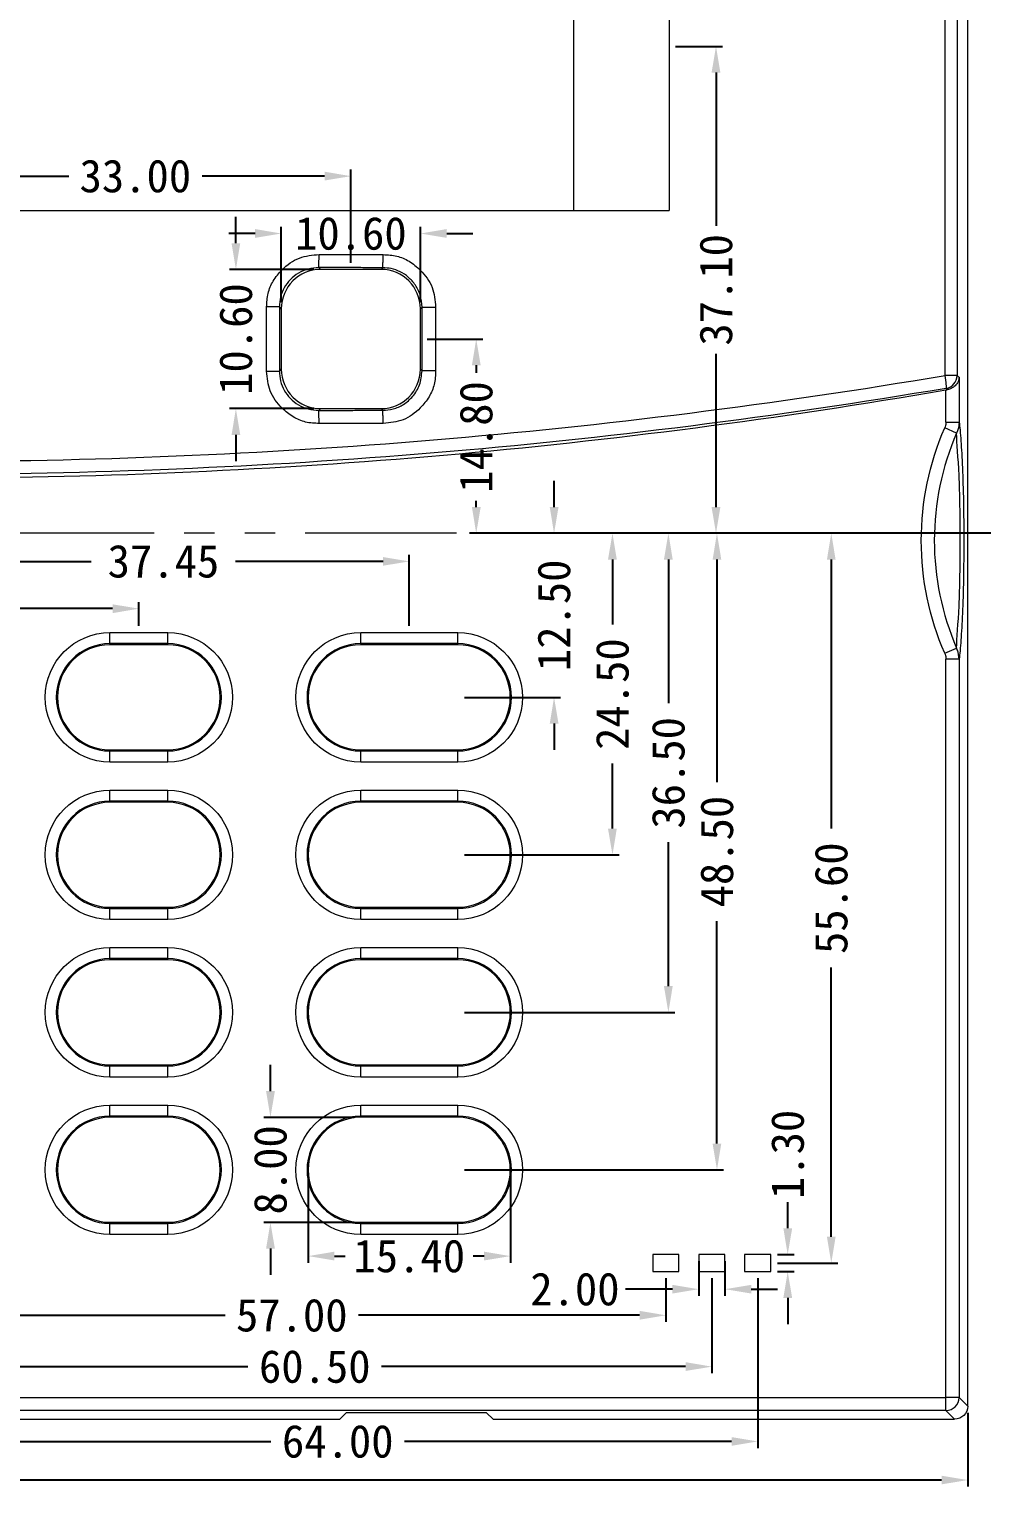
# Model space of a CAD drawing. Extents: x 123 to 716, y 209 to 645.
# Drawn here: x 582 to 654.5, y 451.6 to 563.7 of the extents above; entities that cross this region are included whole.
import ezdxf

# ---------------------------------------------------------------- set-up
doc = ezdxf.new("R2010")
doc.units = 0
doc.header["$LTSCALE"] = 3
doc.header["$MEASUREMENT"] = 0
doc.linetypes.add('PHANTOM', pattern=[2.5, 1.25, -0.25, 0.25, -0.25, 0.25, -0.25])
doc.layers.add('3', color=7, linetype='Continuous')
doc.dimstyles.get("Standard").update_dxf_attribs({"dimtxt": 0.18, "dimasz": 0.18, "dimexe": 0.18, "dimexo": 0.0625, "dimgap": 0.09, "dimtad": 0, "dimtih": 1, "dimtoh": 1, "dimdec": 4, "dimzin": 0, "dimdsep": 46, "dimtxsty": 'Standard', "dimcen": 0.09, "dimadec": 0, "dimazin": 0, "dimtfac": 1, "dimtdec": 4, "dimtofl": 0, "dimtmove": 0, "dimatfit": 3, "dimfxl": 1, "dimtolj": 1, "dimtzin": 0, "dimarcsym": 0})

# ---------------------------------------------------------------- blocks, each defined once
blk = doc.blocks.new('*D93')
at = {"color": 4, "linetype": 'Continuous'}
for p, q in [((493.48, 458.35), (493.48, 452.72)), ((653.48, 458.35), (653.48, 452.72)), ((495.48, 453.22), (567.77, 453.22)), ((651.48, 453.22), (579.18, 453.22))]:
    blk.add_line(p, q, dxfattribs=at)
for points in [[(495.48, 453.55), (495.48, 452.89), (493.48, 453.22)], [(651.48, 453.55), (651.48, 452.89), (653.48, 453.22)]]:
    blk.add_solid(points, dxfattribs=at)
at = {"layer": 'Defpoints', "color": 0, "linetype": 'Continuous'}
for p in [(493.48, 458.85), (653.48, 458.85), (653.48, 453.22)]:
    blk.add_point(p, dxfattribs=at)
at = {"color": 3, "linetype": 'Continuous', "insert": (573.48, 453.22), "char_height": 2.5, "attachment_point": 5}
blk.add_mtext('\\A1;160.00', dxfattribs=at)
blk = doc.blocks.new('_ClosedBlank')
at = {"color": 0, "linetype": 'ByBlock', "lineweight": -2}
for p, q in [((-1, 0.167), (0, 0)), ((-1, 0.167), (-1, -0.167)), ((0, 0), (-1, -0.167))]:
    blk.add_line(p, q, dxfattribs=at)
blk = doc.blocks.new('*D95')
at = {"color": 4, "linetype": 'Continuous'}
for p, q in [((612.28, 540.15), (616.53, 540.15)), ((616.03, 538.15), (616.03, 537.57)), ((616.03, 527.35), (616.03, 527.82)), ((660.14, 525.35), (615.53, 525.35))]:
    blk.add_line(p, q, dxfattribs=at)
for points in [[(615.7, 538.15), (616.37, 538.15), (616.03, 540.15)], [(615.7, 527.35), (616.37, 527.35), (616.03, 525.35)]]:
    blk.add_solid(points, dxfattribs=at)
at = {"layer": 'Defpoints', "color": 0, "linetype": 'Continuous'}
for p in [(611.78, 540.15), (616.03, 525.35), (660.64, 525.35)]:
    blk.add_point(p, dxfattribs=at)
at = {"color": 3, "linetype": 'Continuous', "insert": (616.03, 532.69), "char_height": 2.5, "attachment_point": 5, "rotation": 90}
blk.add_mtext('\\A1;14.80', dxfattribs=at)
blk = doc.blocks.new('*D96')
at = {"color": 4, "linetype": 'Continuous'}
for p, q in [((601.18, 542.96), (601.18, 548.69)), ((611.78, 542.96), (611.78, 548.69)), ((599.18, 548.19), (597.18, 548.19)), ((613.78, 548.19), (615.78, 548.19))]:
    blk.add_line(p, q, dxfattribs=at)
for points in [[(599.18, 548.53), (599.18, 547.86), (601.18, 548.19)], [(613.78, 548.53), (613.78, 547.86), (611.78, 548.19)]]:
    blk.add_solid(points, dxfattribs=at)
at = {"layer": 'Defpoints', "color": 0, "linetype": 'Continuous'}
for p in [(611.78, 548.19), (601.18, 542.46), (611.78, 542.46)]:
    blk.add_point(p, dxfattribs=at)
at = {"color": 3, "linetype": 'Continuous', "insert": (606.48, 548.19), "char_height": 2.5, "attachment_point": 5}
blk.add_mtext('\\A1;10.60', dxfattribs=at)
blk = doc.blocks.new('*D97')
at = {"color": 4, "linetype": 'Continuous'}
for p, q in [((597.72, 547.45), (597.72, 549.45)), ((603.67, 545.45), (597.22, 545.45)), ((603.67, 534.85), (597.22, 534.85)), ((597.72, 532.85), (597.72, 530.85))]:
    blk.add_line(p, q, dxfattribs=at)
for points in [[(597.39, 547.45), (598.05, 547.45), (597.72, 545.45)], [(597.39, 532.85), (598.05, 532.85), (597.72, 534.85)]]:
    blk.add_solid(points, dxfattribs=at)
at = {"layer": 'Defpoints', "color": 0, "linetype": 'Continuous'}
for p in [(604.17, 545.45), (597.72, 534.85), (604.17, 534.85)]:
    blk.add_point(p, dxfattribs=at)
at = {"color": 3, "linetype": 'Continuous', "insert": (597.72, 540.15), "char_height": 2.5, "attachment_point": 5, "rotation": 90}
blk.add_mtext('\\A1;10.60', dxfattribs=at)
blk = doc.blocks.new('*D98')
at = {"color": 4, "linetype": 'Continuous'}
for p, q in [((573.48, 545.95), (573.48, 553.06)), ((606.48, 545.95), (606.48, 553.06)), ((575.48, 552.56), (584.98, 552.56)), ((604.48, 552.56), (595.14, 552.56))]:
    blk.add_line(p, q, dxfattribs=at)
for points in [[(575.48, 552.9), (575.48, 552.23), (573.48, 552.56)], [(604.48, 552.9), (604.48, 552.23), (606.48, 552.56)]]:
    blk.add_solid(points, dxfattribs=at)
at = {"layer": 'Defpoints', "color": 0, "linetype": 'Continuous'}
for p in [(573.48, 552.56), (573.48, 545.45), (606.48, 545.45)]:
    blk.add_point(p, dxfattribs=at)
at = {"color": 3, "linetype": 'Continuous', "insert": (590.06, 552.56), "char_height": 2.5, "attachment_point": 5}
blk.add_mtext('\\A1;33.00', dxfattribs=at)
blk = doc.blocks.new('*D106')
at = {"color": 4, "linetype": 'Continuous'}
for p, q in [((633.98, 468.6), (633.98, 461.36)), ((575.48, 461.86), (598.64, 461.86)), ((631.98, 461.86), (608.81, 461.86))]:
    blk.add_line(p, q, dxfattribs=at)
for points in [[(575.48, 462.2), (575.48, 461.53), (573.48, 461.86)], [(631.98, 462.2), (631.98, 461.53), (633.98, 461.86)]]:
    blk.add_solid(points, dxfattribs=at)
at = {"layer": 'Defpoints', "color": 0, "linetype": 'Continuous'}
for p in [(633.98, 469.1), (573.48, 461.86), (573.48, 461.86)]:
    blk.add_point(p, dxfattribs=at)
at = {"color": 3, "linetype": 'Continuous', "insert": (603.73, 461.86), "char_height": 2.5, "attachment_point": 5}
blk.add_mtext('\\A1;60.50', dxfattribs=at)
blk = doc.blocks.new('*D107')
at = {"color": 4, "linetype": 'Continuous'}
for p, q in [((630.48, 468.6), (630.48, 465.27)), ((573.48, 466.36), (573.48, 465.27)), ((575.48, 465.77), (596.89, 465.77)), ((628.48, 465.77), (607.06, 465.77))]:
    blk.add_line(p, q, dxfattribs=at)
for points in [[(575.48, 466.11), (575.48, 465.44), (573.48, 465.77)], [(628.48, 466.11), (628.48, 465.44), (630.48, 465.77)]]:
    blk.add_solid(points, dxfattribs=at)
at = {"layer": 'Defpoints', "color": 0, "linetype": 'Continuous'}
for p in [(630.48, 469.1), (573.48, 466.86), (573.48, 465.77)]:
    blk.add_point(p, dxfattribs=at)
at = {"color": 3, "linetype": 'Continuous', "insert": (601.98, 465.77), "char_height": 2.5, "attachment_point": 5}
blk.add_mtext('\\A1;57.00', dxfattribs=at)
blk = doc.blocks.new('*D108')
at = {"color": 4, "linetype": 'Continuous'}
for p, q in [((637.48, 468.6), (637.48, 455.66)), ((573.48, 457.35), (573.48, 455.66)), ((575.48, 456.16), (600.39, 456.16)), ((635.48, 456.16), (610.56, 456.16))]:
    blk.add_line(p, q, dxfattribs=at)
for points in [[(575.48, 456.49), (575.48, 455.83), (573.48, 456.16)], [(635.48, 456.49), (635.48, 455.83), (637.48, 456.16)]]:
    blk.add_solid(points, dxfattribs=at)
at = {"layer": 'Defpoints', "color": 0, "linetype": 'Continuous'}
for p in [(637.48, 469.1), (573.48, 457.85), (573.48, 456.16)]:
    blk.add_point(p, dxfattribs=at)
at = {"color": 3, "linetype": 'Continuous', "insert": (605.48, 456.16), "char_height": 2.5, "attachment_point": 5}
blk.add_mtext('\\A1;64.00', dxfattribs=at)
blk = doc.blocks.new('*D109')
at = {"color": 4, "linetype": 'Continuous'}
for p, q in [((660.02, 525.35), (642.58, 525.35)), ((643.08, 523.35), (643.08, 502.85)), ((643.08, 471.75), (643.08, 492.26)), ((638.98, 469.75), (643.58, 469.75))]:
    blk.add_line(p, q, dxfattribs=at)
for points in [[(642.75, 523.35), (643.41, 523.35), (643.08, 525.35)], [(642.75, 471.75), (643.41, 471.75), (643.08, 469.75)]]:
    blk.add_solid(points, dxfattribs=at)
at = {"layer": 'Defpoints', "color": 0, "linetype": 'Continuous'}
for p in [(643.08, 525.35), (660.52, 525.35), (638.48, 469.75)]:
    blk.add_point(p, dxfattribs=at)
at = {"color": 3, "linetype": 'Continuous', "insert": (643.08, 497.55), "char_height": 2.5, "attachment_point": 5, "rotation": 90}
blk.add_mtext('\\A1;55.60', dxfattribs=at)
blk = doc.blocks.new('*D110')
at = {"color": 4, "linetype": 'Continuous'}
for p, q in [((655.98, 525.35), (633.87, 525.35)), ((634.37, 523.35), (634.37, 506.4)), ((634.37, 478.85), (634.37, 495.81)), ((615.13, 476.85), (634.87, 476.85))]:
    blk.add_line(p, q, dxfattribs=at)
for points in [[(634.04, 523.35), (634.7, 523.35), (634.37, 525.35)], [(634.04, 478.85), (634.7, 478.85), (634.37, 476.85)]]:
    blk.add_solid(points, dxfattribs=at)
at = {"layer": 'Defpoints', "color": 0, "linetype": 'Continuous'}
for p in [(634.37, 525.35), (656.48, 525.35), (614.63, 476.85)]:
    blk.add_point(p, dxfattribs=at)
at = {"color": 3, "linetype": 'Continuous', "insert": (634.37, 501.1), "char_height": 2.5, "attachment_point": 5, "rotation": 90}
blk.add_mtext('\\A1;48.50', dxfattribs=at)
blk = doc.blocks.new('*D111')
at = {"color": 4, "linetype": 'Continuous'}
for p, q in [((632.12, 525.35), (630.17, 525.35)), ((630.67, 523.35), (630.67, 512.4)), ((630.67, 490.85), (630.67, 501.81)), ((615.13, 488.85), (631.17, 488.85))]:
    blk.add_line(p, q, dxfattribs=at)
for points in [[(630.33, 523.35), (631, 523.35), (630.67, 525.35)], [(630.33, 490.85), (631, 490.85), (630.67, 488.85)]]:
    blk.add_solid(points, dxfattribs=at)
at = {"layer": 'Defpoints', "color": 0, "linetype": 'Continuous'}
for p in [(630.67, 525.35), (632.62, 525.35), (614.63, 488.85)]:
    blk.add_point(p, dxfattribs=at)
at = {"color": 3, "linetype": 'Continuous', "insert": (630.67, 507.1), "char_height": 2.5, "attachment_point": 5, "rotation": 90}
blk.add_mtext('\\A1;36.50', dxfattribs=at)
blk = doc.blocks.new('*D112')
at = {"color": 4, "linetype": 'Continuous'}
for p, q in [((637.87, 525.35), (625.91, 525.35)), ((626.41, 523.35), (626.41, 518.4)), ((626.41, 502.85), (626.41, 507.81)), ((615.13, 500.85), (626.91, 500.85))]:
    blk.add_line(p, q, dxfattribs=at)
for points in [[(626.07, 523.35), (626.74, 523.35), (626.41, 525.35)], [(626.07, 502.85), (626.74, 502.85), (626.41, 500.85)]]:
    blk.add_solid(points, dxfattribs=at)
at = {"layer": 'Defpoints', "color": 0, "linetype": 'Continuous'}
for p in [(626.41, 525.35), (638.37, 525.35), (614.63, 500.85)]:
    blk.add_point(p, dxfattribs=at)
at = {"color": 3, "linetype": 'Continuous', "insert": (626.41, 513.1), "char_height": 2.5, "attachment_point": 5, "rotation": 90}
blk.add_mtext('\\A1;24.50', dxfattribs=at)
blk = doc.blocks.new('*D113')
at = {"color": 4, "linetype": 'Continuous'}
for p, q in [((621.96, 527.35), (621.96, 529.35)), ((637.21, 525.35), (621.46, 525.35)), ((615.13, 512.85), (622.46, 512.85)), ((621.96, 510.85), (621.96, 508.85))]:
    blk.add_line(p, q, dxfattribs=at)
for points in [[(621.63, 527.35), (622.3, 527.35), (621.96, 525.35)], [(621.63, 510.85), (622.3, 510.85), (621.96, 512.85)]]:
    blk.add_solid(points, dxfattribs=at)
at = {"layer": 'Defpoints', "color": 0, "linetype": 'Continuous'}
for p in [(621.96, 525.35), (637.71, 525.35), (614.63, 512.85)]:
    blk.add_point(p, dxfattribs=at)
at = {"color": 3, "linetype": 'Continuous', "insert": (621.96, 519.1), "char_height": 2.5, "attachment_point": 5, "rotation": 90}
blk.add_mtext('\\A1;12.50', dxfattribs=at)
blk = doc.blocks.new('*D114')
at = {"color": 4, "linetype": 'Continuous'}
for p, q in [((556.63, 518.29), (556.63, 520.11)), ((558.63, 519.61), (568.18, 519.61)), ((588.33, 519.61), (578.77, 519.61)), ((590.33, 518.29), (590.33, 520.11))]:
    blk.add_line(p, q, dxfattribs=at)
for points in [[(558.63, 519.94), (558.63, 519.27), (556.63, 519.61)], [(588.33, 519.94), (588.33, 519.27), (590.33, 519.61)]]:
    blk.add_solid(points, dxfattribs=at)
at = {"layer": 'Defpoints', "color": 0, "linetype": 'Continuous'}
for p in [(590.33, 519.61), (556.63, 517.79), (590.33, 517.79)]:
    blk.add_point(p, dxfattribs=at)
at = {"color": 3, "linetype": 'Continuous', "insert": (573.48, 519.61), "char_height": 2.5, "attachment_point": 5}
blk.add_mtext('\\A1;33.70', dxfattribs=at)
blk = doc.blocks.new('*D115')
at = {"color": 4, "linetype": 'Continuous'}
for p, q in [((573.48, 524.85), (573.48, 522.71)), ((575.48, 523.21), (586.7, 523.21)), ((608.93, 523.21), (597.7, 523.21)), ((610.93, 518.29), (610.93, 523.71))]:
    blk.add_line(p, q, dxfattribs=at)
for points in [[(575.48, 523.54), (575.48, 522.88), (573.48, 523.21)], [(608.93, 523.54), (608.93, 522.88), (610.93, 523.21)]]:
    blk.add_solid(points, dxfattribs=at)
at = {"layer": 'Defpoints', "color": 0, "linetype": 'Continuous'}
for p in [(573.48, 525.35), (573.48, 523.21), (610.93, 517.79)]:
    blk.add_point(p, dxfattribs=at)
at = {"color": 3, "linetype": 'Continuous', "insert": (592.2, 523.21), "char_height": 2.5, "attachment_point": 5}
blk.add_mtext('\\A1;37.45', dxfattribs=at)
blk = doc.blocks.new('*D116')
at = {"color": 4, "linetype": 'Continuous'}
for p, q in [((603.23, 476.35), (603.23, 469.78)), ((618.63, 476.35), (618.63, 469.78)), ((605.23, 470.28), (606.05, 470.28)), ((616.63, 470.28), (615.8, 470.28))]:
    blk.add_line(p, q, dxfattribs=at)
for points in [[(605.23, 470.62), (605.23, 469.95), (603.23, 470.28)], [(616.63, 470.62), (616.63, 469.95), (618.63, 470.28)]]:
    blk.add_solid(points, dxfattribs=at)
at = {"layer": 'Defpoints', "color": 0, "linetype": 'Continuous'}
for p in [(603.23, 476.85), (618.63, 476.85), (618.63, 470.28)]:
    blk.add_point(p, dxfattribs=at)
at = {"color": 3, "linetype": 'Continuous', "insert": (610.93, 470.28), "char_height": 2.5, "attachment_point": 5}
blk.add_mtext('\\A1;15.40', dxfattribs=at)
blk = doc.blocks.new('*D120')
at = {"color": 4, "linetype": 'Continuous'}
for p, q in [((631.22, 562.45), (634.8, 562.45)), ((634.3, 560.45), (634.3, 548.78)), ((634.3, 527.35), (634.3, 539.03)), ((660.14, 525.35), (633.8, 525.35))]:
    blk.add_line(p, q, dxfattribs=at)
for points in [[(633.96, 560.45), (634.63, 560.45), (634.3, 562.45)], [(633.96, 527.35), (634.63, 527.35), (634.3, 525.35)]]:
    blk.add_solid(points, dxfattribs=at)
at = {"layer": 'Defpoints', "color": 0, "linetype": 'Continuous'}
for p in [(630.72, 562.45), (634.3, 525.35), (660.64, 525.35)]:
    blk.add_point(p, dxfattribs=at)
at = {"color": 3, "linetype": 'Continuous', "insert": (634.3, 543.9), "char_height": 2.5, "attachment_point": 5, "rotation": 90}
blk.add_mtext('\\A1;37.10', dxfattribs=at)
blk = doc.blocks.new('*D176')
at = {"color": 4, "linetype": 'Continuous'}
for p, q in [((632.98, 469.9), (632.98, 467.26)), ((634.98, 469.9), (634.98, 467.26)), ((630.98, 467.76), (627.39, 467.76)), ((636.98, 467.76), (638.98, 467.76))]:
    blk.add_line(p, q, dxfattribs=at)
for points in [[(630.98, 468.09), (630.98, 467.43), (632.98, 467.76)], [(636.98, 468.09), (636.98, 467.43), (634.98, 467.76)]]:
    blk.add_solid(points, dxfattribs=at)
at = {"layer": 'Defpoints', "color": 0, "linetype": 'Continuous'}
for p in [(632.98, 470.4), (634.98, 470.4), (634.98, 467.76)]:
    blk.add_point(p, dxfattribs=at)
at = {"color": 3, "linetype": 'Continuous', "insert": (623.55, 467.76), "char_height": 2.5, "attachment_point": 5}
blk.add_mtext('\\A1;2.00', dxfattribs=at)
blk = doc.blocks.new('*D177')
at = {"color": 4, "linetype": 'Continuous'}
for p, q in [((639.76, 472.4), (639.76, 474.4)), ((638.98, 470.4), (640.26, 470.4)), ((638.98, 469.1), (640.26, 469.1)), ((639.76, 467.1), (639.76, 465.1))]:
    blk.add_line(p, q, dxfattribs=at)
for points in [[(639.43, 472.4), (640.1, 472.4), (639.76, 470.4)], [(639.43, 467.1), (640.1, 467.1), (639.76, 469.1)]]:
    blk.add_solid(points, dxfattribs=at)
at = {"layer": 'Defpoints', "color": 0, "linetype": 'Continuous'}
for p in [(638.48, 470.4), (638.48, 469.1), (639.76, 469.1)]:
    blk.add_point(p, dxfattribs=at)
at = {"color": 3, "linetype": 'Continuous', "insert": (639.76, 478.03), "char_height": 2.5, "attachment_point": 5, "rotation": 90}
blk.add_mtext('\\A1;1.30', dxfattribs=at)
blk = doc.blocks.new('*D194')
at = {"color": 4, "linetype": 'Continuous'}
for p, q in [((600.35, 482.85), (600.35, 484.85)), ((606.73, 480.85), (599.85, 480.85)), ((606.73, 472.85), (599.85, 472.85)), ((600.35, 470.85), (600.35, 468.85))]:
    blk.add_line(p, q, dxfattribs=at)
for points in [[(600.02, 482.85), (600.69, 482.85), (600.35, 480.85)], [(600.02, 470.85), (600.69, 470.85), (600.35, 472.85)]]:
    blk.add_solid(points, dxfattribs=at)
at = {"layer": 'Defpoints', "color": 0, "linetype": 'Continuous'}
for p in [(607.23, 480.85), (600.35, 472.85), (607.23, 472.85)]:
    blk.add_point(p, dxfattribs=at)
at = {"color": 3, "linetype": 'Continuous', "insert": (600.35, 476.85), "char_height": 2.5, "attachment_point": 5, "rotation": 90}
blk.add_mtext('\\A1;8.00', dxfattribs=at)

msp = doc.modelspace()

# ---------------------------------------------------------------- linework, layer by layer
at = {"color": 1, "linetype": 'PHANTOM', "lineweight": 9, "ltscale": 3.07385}
msp.add_line((660.642, 525.355), (486.311, 525.355), dxfattribs=at)
at = {"layer": '3', "color": 7, "linetype": 'Continuous', "lineweight": 9}
for p, q in [((653.477, 458.853), (653.477, 585.016)), ((651.746, 537.377), (651.746, 584.333)), ((652.664, 584.333), (652.664, 537.377)), ((623.477, 549.955), (623.477, 574.955)), ((630.724, 574.955), (630.724, 549.955)), ((516.229, 549.955), (630.724, 549.955)), ((604.032, 545.595), (604.173, 545.455)), ((608.781, 545.455), (604.173, 545.455)), ((608.781, 545.455), (608.912, 545.586)), ((600.059, 537.704), (600.059, 542.605)), ((601.03, 542.605), (601.03, 537.704)), ((601.177, 542.459), (601.031, 542.604)), ((601.177, 542.459), (601.177, 537.85)), ((611.9, 542.582), (611.777, 542.459)), ((611.777, 537.85), (611.777, 542.459)), ((611.9, 537.727), (611.9, 542.582)), ((612.939, 542.582), (612.939, 537.727)), ((601.03, 537.704), (601.177, 537.85)), ((611.777, 537.85), (611.899, 537.728)), ((652.664, 537.377), (651.746, 537.377)), ((652.819, 537.247), (652.819, 533.828)), ((651.82, 533.828), (651.82, 536.284)), ((604.173, 534.855), (604.032, 534.714)), ((604.173, 534.855), (608.781, 534.855)), ((608.912, 534.723), (608.781, 534.855)), ((652.623, 532.985), (651.726, 533.379)), ((651.82, 533.828), (652.819, 533.828)), ((588.127, 516.944), (588.127, 517.786)), ((588.127, 517.786), (592.527, 517.786)), ((592.527, 516.944), (592.527, 517.786)), ((607.227, 516.944), (607.227, 517.786)), ((607.227, 517.786), (614.627, 517.786)), ((614.627, 516.944), (614.627, 517.786)), ((588.127, 516.944), (588.127, 516.855)), ((592.527, 516.944), (588.127, 516.944)), ((592.527, 516.855), (588.127, 516.855)), ((592.527, 516.855), (592.527, 516.944)), ((607.227, 516.944), (607.227, 516.855)), ((614.627, 516.944), (607.227, 516.944)), ((614.627, 516.855), (607.227, 516.855)), ((614.627, 516.855), (614.627, 516.944)), ((651.726, 516.215), (652.623, 516.61)), ((652.819, 515.766), (651.82, 515.766)), ((651.82, 459.511), (651.82, 515.766)), ((652.819, 515.766), (652.819, 459.511)), ((588.127, 508.855), (588.127, 508.765)), ((588.127, 508.855), (592.527, 508.855)), ((588.127, 507.924), (588.127, 508.765)), ((588.127, 508.765), (592.527, 508.765)), ((592.527, 508.765), (592.527, 508.855)), ((592.527, 507.924), (592.527, 508.765)), ((607.227, 508.855), (607.227, 508.765)), ((607.227, 508.855), (614.627, 508.855)), ((607.227, 507.924), (607.227, 508.765)), ((607.227, 508.765), (614.627, 508.765)), ((614.627, 508.765), (614.627, 508.855)), ((614.627, 507.924), (614.627, 508.765)), ((592.527, 507.924), (588.127, 507.924)), ((614.627, 507.924), (607.227, 507.924)), ((588.127, 504.944), (588.127, 505.786)), ((588.127, 505.786), (592.527, 505.786)), ((588.127, 504.944), (588.127, 504.855)), ((592.527, 504.944), (588.127, 504.944)), ((592.527, 504.855), (588.127, 504.855)), ((592.527, 504.944), (592.527, 505.786)), ((592.527, 504.855), (592.527, 504.944)), ((607.227, 504.944), (607.227, 505.786)), ((607.227, 505.786), (614.627, 505.786)), ((607.227, 504.944), (607.227, 504.855)), ((614.627, 504.944), (607.227, 504.944)), ((614.627, 504.855), (607.227, 504.855)), ((614.627, 504.944), (614.627, 505.786)), ((614.627, 504.855), (614.627, 504.944)), ((588.127, 496.855), (588.127, 496.765)), ((588.127, 496.855), (592.527, 496.855)), ((588.127, 495.924), (588.127, 496.765)), ((588.127, 496.765), (592.527, 496.765)), ((592.527, 495.924), (588.127, 495.924)), ((592.527, 496.765), (592.527, 496.855)), ((592.527, 495.924), (592.527, 496.765)), ((607.227, 496.855), (607.227, 496.765)), ((607.227, 496.855), (614.627, 496.855)), ((607.227, 495.924), (607.227, 496.765)), ((607.227, 496.765), (614.627, 496.765)), ((614.627, 495.924), (607.227, 495.924)), ((614.627, 496.765), (614.627, 496.855)), ((614.627, 495.924), (614.627, 496.765)), ((588.127, 492.944), (588.127, 493.786)), ((588.127, 493.786), (592.527, 493.786)), ((592.527, 492.944), (592.527, 493.786)), ((607.227, 492.944), (607.227, 493.786)), ((607.227, 493.786), (614.627, 493.786)), ((614.627, 492.944), (614.627, 493.786)), ((588.127, 492.944), (588.127, 492.855)), ((592.527, 492.944), (588.127, 492.944)), ((592.527, 492.855), (588.127, 492.855)), ((592.527, 492.855), (592.527, 492.944)), ((607.227, 492.944), (607.227, 492.855)), ((614.627, 492.944), (607.227, 492.944)), ((614.627, 492.855), (607.227, 492.855)), ((614.627, 492.855), (614.627, 492.944)), ((588.127, 484.855), (588.127, 484.765)), ((588.127, 484.855), (592.527, 484.855)), ((588.127, 483.924), (588.127, 484.765)), ((588.127, 484.765), (592.527, 484.765)), ((592.527, 484.765), (592.527, 484.855)), ((592.527, 483.924), (592.527, 484.765)), ((607.227, 484.855), (607.227, 484.765)), ((607.227, 484.855), (614.627, 484.855)), ((607.227, 483.924), (607.227, 484.765)), ((607.227, 484.765), (614.627, 484.765)), ((614.627, 484.765), (614.627, 484.855)), ((614.627, 483.924), (614.627, 484.765)), ((592.527, 483.924), (588.127, 483.924)), ((614.627, 483.924), (607.227, 483.924)), ((588.127, 480.944), (588.127, 481.786)), ((588.127, 481.786), (592.527, 481.786)), ((592.527, 480.944), (592.527, 481.786)), ((607.227, 480.944), (607.227, 481.786)), ((607.227, 481.786), (614.627, 481.786)), ((614.627, 480.944), (614.627, 481.786)), ((588.127, 480.944), (588.127, 480.855)), ((592.527, 480.944), (588.127, 480.944)), ((592.527, 480.855), (588.127, 480.855)), ((592.527, 480.855), (592.527, 480.944)), ((607.227, 480.944), (607.227, 480.855)), ((614.627, 480.944), (607.227, 480.944)), ((614.627, 480.855), (607.227, 480.855)), ((614.627, 480.855), (614.627, 480.944)), ((588.127, 472.855), (592.527, 472.855)), ((588.127, 472.855), (588.127, 472.765)), ((588.127, 471.924), (588.127, 472.765)), ((588.127, 472.765), (592.527, 472.765)), ((592.527, 472.765), (592.527, 472.855)), ((592.527, 471.924), (592.527, 472.765)), ((607.227, 472.855), (607.227, 472.765)), ((607.227, 472.855), (614.627, 472.855)), ((607.227, 471.924), (607.227, 472.765)), ((607.227, 472.765), (614.627, 472.765)), ((614.627, 472.765), (614.627, 472.855)), ((614.627, 471.924), (614.627, 472.765)), ((592.527, 471.924), (588.127, 471.924)), ((614.627, 471.924), (607.227, 471.924)), ((629.477, 470.405), (629.477, 469.105)), ((631.477, 470.405), (629.477, 470.405)), ((631.477, 469.105), (631.477, 470.405)), ((632.977, 470.405), (632.977, 469.105)), ((634.977, 470.405), (632.977, 470.405)), ((634.977, 469.105), (634.977, 470.405)), ((638.477, 470.405), (636.477, 470.405)), ((636.477, 470.405), (636.477, 469.105)), ((638.477, 469.105), (638.477, 470.405)), ((629.477, 469.105), (631.477, 469.105)), ((632.977, 469.105), (634.977, 469.105)), ((636.477, 469.105), (638.477, 469.105)), ((495.133, 459.511), (651.82, 459.511)), ((652.819, 459.511), (651.82, 459.511)), ((651.82, 458.512), (651.82, 459.511)), ((652.819, 459.511), (653.477, 458.853)), ((651.82, 458.512), (495.133, 458.512)), ((541.319, 457.855), (605.634, 457.855)), ((606.132, 458.352), (605.634, 457.855)), ((616.822, 458.352), (606.132, 458.352)), ((617.319, 457.855), (616.822, 458.352)), ((617.319, 457.855), (652.478, 457.855)), ((652.478, 457.855), (651.82, 458.512))]:
    msp.add_line(p, q, dxfattribs=at)
for centre, radius, start, end in [((573.477, 989.497), 459.935, 270.18686, 279.80735), ((588.127, 512.855), 4.089, 90, 270), ((588.127, 512.855), 4, 90, 270), ((592.527, 512.855), 4.089, 270, 90), ((592.527, 512.855), 4, 270, 90), ((607.227, 512.855), 4.089, 90, 270), ((607.227, 512.855), 4, 90, 270), ((614.627, 512.855), 4.089, 270, 90), ((614.627, 512.855), 4, 270, 90), ((588.127, 500.855), 4.089, 90, 270), ((588.127, 500.855), 4, 90, 270), ((592.527, 500.855), 4.089, 270, 90), ((592.527, 500.855), 4, 270, 90), ((607.227, 500.855), 4.089, 90, 270), ((607.227, 500.855), 4, 90, 270), ((614.627, 500.855), 4.089, 270, 90), ((614.627, 500.855), 4, 270, 90), ((588.127, 488.855), 4.089, 90, 270), ((588.127, 488.855), 4, 90, 270), ((592.527, 488.855), 4.089, 270, 90), ((592.527, 488.855), 4, 270, 90), ((607.227, 488.855), 4.089, 90, 270), ((607.227, 488.855), 4, 90, 270), ((614.627, 488.855), 4.089, 270, 90), ((614.627, 488.855), 4, 270, 90), ((588.127, 476.855), 4.089, 90, 270), ((588.127, 476.855), 4, 90, 270), ((592.527, 476.855), 4.089, 270, 90), ((592.527, 476.855), 4, 270, 90), ((607.227, 476.855), 4.089, 90, 270), ((607.227, 476.855), 4, 90, 270), ((614.627, 476.855), 4.089, 270, 90), ((614.627, 476.855), 4, 270, 90)]:
    msp.add_arc(centre, radius, start, end, dxfattribs=at)
at = {"layer": '3', "color": 7, "linetype": 'Continuous', "lineweight": 9, "extrusion": (0, 0, -1)}
for centre, start, end in [((-588.127, 512.855), 270, 90), ((-592.527, 512.855), 90, 270), ((-607.227, 512.855), 270, 90), ((-614.627, 512.855), 90, 270), ((-588.127, 500.855), 270, 90), ((-592.527, 500.855), 90, 270), ((-607.227, 500.855), 270, 90), ((-614.627, 500.855), 90, 270), ((-588.127, 488.855), 270, 90), ((-592.527, 488.855), 90, 270), ((-607.227, 488.855), 270, 90), ((-614.627, 488.855), 90, 270), ((-588.127, 476.855), 270, 90), ((-592.527, 476.855), 90, 270), ((-607.227, 476.855), 270, 90), ((-614.627, 476.855), 90, 270)]:
    msp.add_arc(centre, 4.931, start, end, dxfattribs=at)
at = {"layer": '3', "color": 7, "linetype": 'Continuous', "lineweight": 9}
for centre, major_axis, ratio, start_param, end_param in [((604.181, 542.45), (-2.127, 2.127), 0.997265, 5.4991567, 7.0672139), ((608.773, 542.45), (2.127, 2.127), 0.997265, 5.4991567, 7.0672139), ((604.181, 537.859), (-2.127, -2.127), 0.997265, 5.4991567, 7.0672139), ((608.773, 537.859), (2.127, -2.127), 0.997265, 5.4991567, 7.0672139), ((651.666, 537.377), (-0.166, 0.986), 0.079464, 3.1941188, 4.6989891), ((651.666, 537.377), (0.644, 0.765), 0.997662, 4.0137665, 5.4110114), ((651.82, 459.511), (-0.707, -0.707), 0.997265, 0.7867677, 2.354825)]:
    msp.add_ellipse(centre, major_axis=major_axis, ratio=ratio, start_param=start_param, end_param=end_param, dxfattribs=at)
at = {"layer": '3', "color": 7, "linetype": 'Continuous', "lineweight": 9, "extrusion": (0, 0, -1)}
msp.add_ellipse((652.475, 458.856), major_axis=(0.709, -0.709), ratio=0.997265, start_param=5.4991567, end_param=7.0672139, dxfattribs=at)
at = {"layer": '3', "color": 7, "linetype": 'Continuous', "lineweight": 9}
for points, knots in [([(600.059, 542.605), (600.076, 542.951), (600.11, 543.64), (600.54, 544.62), (601.316, 545.579), (602.492, 546.455), (603.547, 546.548), (604.064, 546.593)], [0, 0, 0, 0, 0.1650104, 0.3277114, 0.5012315, 0.755389, 1, 1, 1, 1]), ([(608.949, 546.585), (609.295, 546.567), (609.983, 546.532), (610.962, 546.101), (611.921, 545.326), (612.798, 544.152), (612.893, 543.099), (612.939, 542.582)], [0, 0, 0, 0, 0.1651713, 0.3280228, 0.5015594, 0.755624, 1, 1, 1, 1]), ([(604.033, 545.595), (603.76, 545.574), (603.22, 545.533), (602.474, 545.203), (601.847, 544.712), (601.383, 544.081), (601.085, 543.364), (601.049, 542.857), (601.03, 542.605)], [0, 0, 0, 0, 0.1736336, 0.3442749, 0.5120722, 0.6771816, 0.8397669, 1, 1, 1, 1]), ([(611.9, 542.582), (611.873, 542.887), (611.822, 543.479), (611.431, 544.264), (610.893, 544.877), (610.255, 545.296), (609.584, 545.542), (609.131, 545.572), (608.912, 545.586)], [0, 0, 0, 0, 0.1940077, 0.3770521, 0.5491479, 0.7103165, 0.8605872, 1, 1, 1, 1]), ([(495.207, 537.377), (521.073, 533.019), (547.162, 530.831), (599.792, 530.831), (625.88, 533.019), (651.746, 537.377)], [0, 0, 0, 0, 0.5, 0.5, 1, 1, 1, 1]), ([(604.064, 533.716), (603.717, 533.732), (603.028, 533.764), (602.046, 534.191), (601.083, 534.962), (600.201, 536.133), (600.106, 537.187), (600.059, 537.704)], [0, 0, 0, 0, 0.1652238, 0.3280842, 0.5016046, 0.7557188, 1, 1, 1, 1]), ([(601.03, 537.704), (601.049, 537.453), (601.085, 536.946), (601.383, 536.228), (601.847, 535.597), (602.474, 535.106), (603.22, 534.776), (603.76, 534.735), (604.033, 534.715)], [0, 0, 0, 0, 0.160209, 0.3227799, 0.4878844, 0.6556865, 0.8263423, 1, 1, 1, 1]), ([(608.912, 534.723), (609.176, 534.744), (609.729, 534.788), (610.532, 535.152), (611.247, 535.772), (611.789, 536.661), (611.862, 537.364), (611.9, 537.727)], [0, 0, 0, 0, 0.1686469, 0.3529252, 0.5528897, 0.768575, 1, 1, 1, 1]), ([(612.939, 537.727), (612.922, 537.381), (612.889, 536.693), (612.461, 535.712), (611.689, 534.75), (610.519, 533.87), (609.465, 533.772), (608.949, 533.725)], [0, 0, 0, 0, 0.1650409, 0.3278049, 0.5012664, 0.7554622, 1, 1, 1, 1]), ([(652.819, 537.251), (652.819, 537.247), (652.819, 537.242), (652.818, 537.238), (652.81, 537.096), (652.766, 536.948), (652.685, 536.811), (652.627, 536.711), (652.547, 536.615), (652.446, 536.533), (652.381, 536.479), (652.305, 536.43), (652.22, 536.391), (652.136, 536.351), (652.04, 536.321), (651.941, 536.304)], [0, 0, 0, 0, 0.0037129, 0.0037129, 0.0037129, 0.3772651, 0.3772651, 0.3772651, 0.6475613, 0.6475613, 0.6475613, 0.8227351, 0.8227351, 0.8227351, 1, 1, 1, 1]), ([(652.664, 537.377), (652.675, 537.368), (652.685, 537.359), (652.696, 537.35), (652.737, 537.316), (652.778, 537.281), (652.819, 537.247)], [0, 0, 0, 0, 0.2032756, 0.2032756, 0.2032756, 1, 1, 1, 1]), ([(651.836, 536.393), (625.941, 532.025), (599.822, 529.832), (547.131, 529.832), (521.013, 532.025), (495.117, 536.393)], [0, 0, 0, 0, 0.5, 0.5, 1, 1, 1, 1]), ([(651.946, 536.3), (651.943, 536.303), (651.939, 536.306), (651.936, 536.309), (651.906, 536.334), (651.871, 536.363), (651.836, 536.393)], [0, 0, 0, 0, 0.003671, 0.003671, 0.003671, 1, 1, 1, 1]), ([(652.623, 532.985), (651.51, 530.402), (650.932, 527.599), (650.928, 522.023), (651.509, 519.195), (652.623, 516.61)], [0, 0, 0, 0, 0.5, 0.5, 1, 1, 1, 1]), ([(651.82, 533.828), (651.82, 533.8), (651.819, 533.771), (651.817, 533.743), (651.807, 533.618), (651.777, 533.494), (651.726, 533.379)], [0, 0, 0, 0, 0.1832718, 0.1832718, 0.1832718, 1, 1, 1, 1]), ([(652.819, 533.828), (652.818, 533.775), (652.816, 533.721), (652.811, 533.668), (652.79, 533.433), (652.726, 533.198), (652.623, 532.985)], [0, 0, 0, 0, 0.1829092, 0.1829092, 0.1829092, 1, 1, 1, 1]), ([(652.623, 516.61), (652.648, 517.38), (652.752, 518.435), (652.88, 521.228), (652.904, 522.996), (652.904, 526.614), (652.879, 528.387), (652.753, 531.146), (652.648, 532.213), (652.623, 532.985)], [0, 0, 0, 0, 0.25, 0.25, 0.5, 0.5, 0.75, 0.75, 1, 1, 1, 1]), ([(652.819, 533.828), (652.869, 533.488), (652.914, 532.967), (652.999, 531.797), (653.038, 531.112), (653.137, 528.796), (653.177, 526.823), (653.177, 522.788), (653.138, 520.82), (653.038, 518.476), (652.999, 517.803), (652.914, 516.633), (652.869, 516.106), (652.819, 515.766)], [0, 0, 0, 0, 0.125, 0.125, 0.25, 0.25, 0.5, 0.5, 0.75, 0.75, 0.875, 0.875, 1, 1, 1, 1]), ([(651.726, 516.215), (651.738, 516.189), (651.749, 516.162), (651.758, 516.135), (651.799, 516.017), (651.82, 515.891), (651.82, 515.766)], [0, 0, 0, 0, 0.186234, 0.186234, 0.186234, 1, 1, 1, 1]), ([(652.819, 515.766), (652.817, 516.001), (652.772, 516.239), (652.688, 516.459), (652.669, 516.51), (652.647, 516.56), (652.623, 516.61)], [0, 0, 0, 0, 0.8133631, 0.8133631, 0.8133631, 1, 1, 1, 1])]:
    msp.add_open_spline(points, degree=3, knots=knots, dxfattribs=at)
for points, degree in [([(604.033, 545.595), (604.064, 546.593)], 1), ([(604.064, 546.593), (605.692, 546.59), (607.321, 546.587), (608.949, 546.585)], 3), ([(608.912, 545.586), (608.949, 546.585)], 1), ([(608.912, 545.586), (604.033, 545.595)], 1), ([(601.03, 542.605), (600.059, 542.605)], 1), ([(611.9, 542.582), (612.939, 542.582)], 1), ([(600.059, 537.704), (601.03, 537.704)], 1), ([(612.939, 537.727), (611.9, 537.727)], 1), ([(651.82, 536.284), (651.861, 536.291), (651.901, 536.297), (651.941, 536.304)], 3), ([(604.033, 534.715), (608.912, 534.723)], 1), ([(604.064, 533.716), (604.033, 534.715)], 1), ([(608.949, 533.725), (608.912, 534.723)], 1), ([(608.949, 533.725), (607.321, 533.722), (605.692, 533.719), (604.064, 533.716)], 3), ([(651.726, 516.215), (649.344, 521.636), (649.343, 527.958), (651.726, 533.379)], 3)]:
    msp.add_open_spline(points, degree=degree, dxfattribs=at)

# ---------------------------------------------------------------- dimensions: what is measured, and where the dimension line sits
at = {"linetype": 'Continuous', "lineweight": 9}
for base, p1, p2, picture, middle in [((634.298, 525.355), (630.724, 562.455), (660.642, 525.355), '*D120', (634.298, 543.905)), ((616.034, 525.355), (611.777, 540.155), (660.642, 525.355), '*D95', (616.034, 532.692)), ((643.08, 525.355), (638.477, 469.755), (660.517, 525.355), '*D109', (643.08, 497.555))]:
    dim = msp.add_linear_dim(base=base, p1=p1, p2=p2, angle=90, dimstyle='Standard', override={"dimtxt": 2.5, "dimasz": 2, "dimexe": 0.5, "dimexo": 0.5, "dimgap": 0.5, "dimtih": 0, "dimtoh": 0, "dimdec": 2, "dimdsep": 0, "dimblk1": 'CLOSEDBLANK', "dimcen": 0, "dimclrd": 4, "dimclre": 4, "dimclrt": 3, "dimtdec": 2, "dimlwd": 9, "dimlwe": 9}, dxfattribs=at)
    dim.commit()
    dim.dimension.update_dxf_attribs({"geometry": picture, "text_midpoint": middle, "dimtype": 160})
at = {"color": 7, "linetype": 'Continuous', "lineweight": 9}
for base, p1, p2, picture, middle in [((573.477, 552.563), (606.477, 545.455), (573.477, 545.455), '*D98', (590.059, 552.563)), ((573.477, 523.211), (610.927, 517.786), (573.477, 525.355), '*D115', (592.202, 523.211)), ((590.327, 519.608), (556.627, 517.786), (590.327, 517.786), '*D114', (573.477, 519.608)), ((634.977, 467.759), (632.977, 470.405), (634.977, 470.405), '*D176', (623.553, 467.759))]:
    dim = msp.add_linear_dim(base=base, p1=p1, p2=p2, dimstyle='Standard', override={"dimtxt": 2.5, "dimasz": 2, "dimexe": 0.5, "dimexo": 0.5, "dimgap": 0.5, "dimtih": 0, "dimtoh": 0, "dimdec": 2, "dimdsep": 0, "dimblk1": 'CLOSEDBLANK', "dimcen": 0, "dimclrd": 4, "dimclre": 4, "dimclrt": 3, "dimtdec": 2, "dimlwd": 9, "dimlwe": 9}, dxfattribs=at)
    dim.commit()
    dim.dimension.update_dxf_attribs({"geometry": picture, "text_midpoint": middle, "dimtype": 160})
for base, p1, p2, picture, middle in [((611.777, 548.194), (601.177, 542.459), (611.777, 542.459), '*D96', (606.477, 548.194)), ((618.627, 470.284), (603.227, 476.855), (618.627, 476.855), '*D116', (610.927, 470.284)), ((573.477, 461.862), (633.977, 469.105), (573.477, 461.862), '*D106', (603.727, 461.862)), ((573.477, 465.773), (630.477, 469.105), (573.477, 466.862), '*D107', (601.977, 465.773)), ((573.477, 456.161), (637.477, 469.105), (573.477, 457.855), '*D108', (605.477, 456.161)), ((653.477, 453.221), (493.477, 458.853), (653.477, 458.853), '*D93', (573.477, 453.221))]:
    dim = msp.add_linear_dim(base=base, p1=p1, p2=p2, dimstyle='Standard', override={"dimtxt": 2.5, "dimasz": 2, "dimexe": 0.5, "dimexo": 0.5, "dimgap": 0.5, "dimtih": 0, "dimtoh": 0, "dimdec": 2, "dimdsep": 0, "dimblk1": 'CLOSEDBLANK', "dimcen": 0, "dimclrd": 4, "dimclre": 4, "dimclrt": 3, "dimtdec": 2, "dimlwd": 9, "dimlwe": 9}, dxfattribs=at)
    dim.commit()
    dim.dimension.update_dxf_attribs({"geometry": picture, "text_midpoint": middle})
for base, p1, p2, picture, middle in [((597.719, 534.855), (604.173, 545.455), (604.173, 534.855), '*D97', (597.719, 540.155)), ((600.354, 472.855), (607.227, 480.855), (607.227, 472.855), '*D194', (600.354, 476.855))]:
    dim = msp.add_linear_dim(base=base, p1=p1, p2=p2, angle=90, dimstyle='Standard', override={"dimtxt": 2.5, "dimasz": 2, "dimexe": 0.5, "dimexo": 0.5, "dimgap": 0.5, "dimtih": 0, "dimtoh": 0, "dimdec": 2, "dimdsep": 0, "dimblk1": 'CLOSEDBLANK', "dimcen": 0, "dimclrd": 4, "dimclre": 4, "dimclrt": 3, "dimtdec": 2, "dimlwd": 9, "dimlwe": 9}, dxfattribs=at)
    dim.commit()
    dim.dimension.update_dxf_attribs({"geometry": picture, "text_midpoint": middle})
for base, p1, p2, picture, middle in [((621.962, 525.355), (614.627, 512.855), (637.709, 525.355), '*D113', (621.962, 519.105)), ((634.37, 525.355), (614.627, 476.855), (656.476, 525.355), '*D110', (634.37, 501.105)), ((630.666, 525.355), (614.627, 488.855), (632.623, 525.355), '*D111', (630.666, 507.105)), ((626.407, 525.355), (614.627, 500.855), (638.372, 525.355), '*D112', (626.407, 513.105)), ((639.764, 469.105), (638.477, 470.405), (638.477, 469.105), '*D177', (639.764, 478.03))]:
    dim = msp.add_linear_dim(base=base, p1=p1, p2=p2, angle=90, dimstyle='Standard', override={"dimtxt": 2.5, "dimasz": 2, "dimexe": 0.5, "dimexo": 0.5, "dimgap": 0.5, "dimtih": 0, "dimtoh": 0, "dimdec": 2, "dimdsep": 0, "dimblk1": 'CLOSEDBLANK', "dimcen": 0, "dimclrd": 4, "dimclre": 4, "dimclrt": 3, "dimtdec": 2, "dimlwd": 9, "dimlwe": 9}, dxfattribs=at)
    dim.commit()
    dim.dimension.update_dxf_attribs({"geometry": picture, "text_midpoint": middle, "dimtype": 160})

doc.saveas('drawing.dxf')
